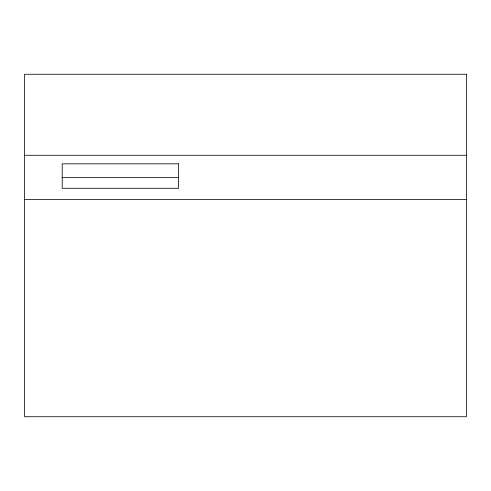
<?xml version="1.0" encoding="UTF-8"?>
<svg xmlns="http://www.w3.org/2000/svg" width="491" height="491" viewBox="0 0 491 491"><rect width="100%" height="100%" fill="white"/><g stroke="black" fill="none" stroke-linecap="round" stroke-linejoin="round"><path stroke-width="0.74" d="M24.55 155.279L466.45 155.279M62.197 177.656L178.601 177.656M24.55 199.469L466.45 199.469M466.45 74.264L24.55 74.264L24.55 416.736L466.45 416.736L466.45 74.264M178.601 163.834L62.197 163.834L62.197 188.28L178.601 188.28L178.601 163.834"/></g></svg>
